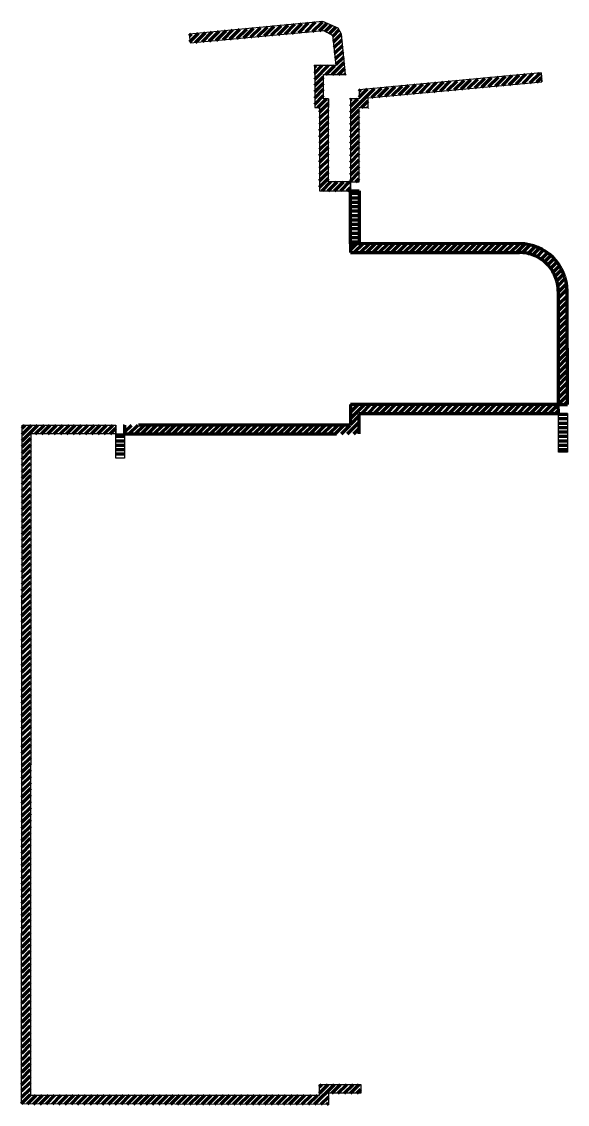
# Model space of a CAD drawing. Header units: metres. Extents: x -0.1 to 64.1, y -0.2 to 39.7.
# Drawn here: x 57.9 to 64.08, y 27.45 to 39.7 of the extents above; entities that cross this region are included whole.
import ezdxf

# ---------------------------------------------------------------- set-up
doc = ezdxf.new("R2010")
doc.units = ezdxf.units.M
doc.header["$LTSCALE"] = 0.2
doc.linetypes.add('ACAD_ISO02W100', pattern=[15, 12, -3])
doc.layers.add('Canaletas', color=4, linetype='Continuous')
pattern_1 = [(45, (4.747616, 26.55655), (-0.03535534, 0.03535534), [])]

msp = doc.modelspace()

# ---------------------------------------------------------------- hatches: boundary and pattern name
at = {"layer": 'Canaletas', "linetype": 'ACAD_ISO02W100', "lineweight": 100}
h = msp.add_hatch(dxfattribs=at)
h.set_pattern_fill('_USER', color=256, scale=0.05, angle=45, pattern_type=0)
h.set_pattern_definition(pattern_1)
h.paths.add_polyline_path([(63.79, 39.019), (63.781, 39.119), (61.723, 38.928), (61.723, 38.826), (61.623, 38.826), (61.623, 37.885), (61.723, 37.885), (61.723, 38.726), (61.823, 38.726), (61.823, 38.837)])
h.paths.add_polyline_path([(61.52, 39.557), (61.484, 39.626), (61.311, 39.699), (59.799, 39.559), (59.808, 39.459), (61.319, 39.599), (61.421, 39.546), (61.459, 39.202), (61.219, 39.202), (61.219, 38.726), (61.273, 38.726), (61.273, 37.785), (61.623, 37.785), (61.623, 37.785), (61.623, 37.885), (61.373, 37.885), (61.373, 38.826), (61.319, 38.826), (61.319, 39.102), (61.567, 39.102)])
h.paths.add_polyline_path([(63.535, 37.186), (61.723, 37.189), (61.723, 37.185), (61.623, 37.185), (61.623, 37.085), (63.536, 37.086, -0.414214), (63.974, 36.649), (63.974, 35.365), (64.078, 35.366), (64.074, 36.649, 0.413231)])
h.paths.add_polyline_path([(63.974, 35.365), (61.623, 35.365), (61.623, 35.134), (59.067, 35.134), (59.067, 35.034), (61.723, 35.034), (61.723, 35.265), (63.978, 35.265)])
h = msp.add_hatch(dxfattribs=at)
h.set_pattern_fill('_USER', color=256, scale=0.05, pattern_type=0)
h.set_pattern_definition([(0, (4.747616, 26.55655), (0, 0.05), [])])
h.paths.add_polyline_path([(61.723, 37.785), (61.623, 37.785), (61.623, 37.185), (61.723, 37.185)])
h.paths.add_polyline_path([(64.078, 35.265), (63.978, 35.265), (63.978, 34.827), (64.078, 34.827)])
h.paths.add_polyline_path([(59.067, 35.034), (58.967, 35.034), (58.967, 35.034), (58.967, 34.758), (59.067, 34.758)])
h = msp.add_hatch(dxfattribs=at)
h.set_pattern_fill('_USER', color=256, scale=0.05, angle=45, pattern_type=0)
h.set_pattern_definition(pattern_1)
h.paths.add_polyline_path([(58.967, 35.134), (57.907, 35.134), (57.902, 27.45), (61.373, 27.446), (61.373, 27.571), (61.648, 27.571), (61.742, 27.571), (61.741, 27.671), (61.371, 27.671), (61.271, 27.671), (61.271, 27.55), (58.002, 27.55), (58.007, 35.034), (58.967, 35.034)])

# ---------------------------------------------------------------- linework, layer by layer
at = {"layer": 'Canaletas'}
for p, q in [((61.219, 39.102), (61.219, 39.202)), ((61.219, 39.102), (61.219, 39.102)), ((61.373, 38.826), (61.373, 38.726)), ((63.974, 36.648), (63.974, 36.648)), ((61.623, 35.365), (61.723, 35.365)), ((63.978, 35.365), (63.978, 35.365))]:
    msp.add_line(p, q, dxfattribs=at)
for points in [[(59.808, 39.459), (61.319, 39.599), (61.421, 39.546), (61.459, 39.202), (61.219, 39.202), (61.219, 38.726), (61.273, 38.726), (61.273, 37.785), (61.623, 37.785), (61.623, 37.885), (61.373, 37.885), (61.373, 38.826), (61.319, 38.826), (61.319, 39.102), (61.567, 39.102), (61.52, 39.557), (61.484, 39.626), (61.311, 39.699), (59.799, 39.559)], [(61.723, 37.885), (61.723, 38.726), (61.823, 38.726), (61.823, 38.837), (63.79, 39.019), (63.781, 39.119), (61.723, 38.928), (61.723, 38.826), (61.623, 38.826), (61.623, 37.885)], [(63.978, 35.265), (64.078, 35.265), (64.078, 34.827), (63.978, 34.827)], [(58.967, 35.134), (58.967, 35.034), (58.007, 35.034), (58.002, 27.55), (61.271, 27.55), (61.271, 27.671), (61.371, 27.671), (61.741, 27.671), (61.742, 27.571), (61.648, 27.571), (61.373, 27.571), (61.373, 27.446), (57.902, 27.45), (57.907, 35.134), (58.967, 35.134), (58.967, 35.034), (58.967, 35.034)], [(58.967, 35.034), (59.067, 35.034), (59.067, 34.758), (58.967, 34.758)]]:
    msp.add_lwpolyline(points, close=True, dxfattribs=at)
for points in [[(59.798, 39.559), (59.808, 39.459)], [(61.567, 39.102), (61.467, 39.102)], [(63.781, 39.119), (63.79, 39.019)], [(61.723, 38.726), (61.823, 38.726), (61.823, 38.837)], [(61.623, 37.885), (61.723, 37.885)], [(61.623, 37.885), (61.623, 37.785), (61.723, 37.785)], [(61.623, 37.085), (61.623, 37.185), (61.623, 37.185)], [(58.967, 35.134), (58.967, 35.034)]]:
    msp.add_lwpolyline(points, dxfattribs=at)
at = {"layer": 'Canaletas', "linetype": 'ACAD_ISO02W100', "lineweight": 100}
for points in [[(61.623, 37.785), (61.723, 37.785), (61.723, 37.185), (61.623, 37.185)], [(63.978, 35.265), (63.974, 35.365), (61.623, 35.365), (61.623, 35.134), (59.067, 35.134), (59.067, 35.034), (61.723, 35.034), (61.723, 35.265), (63.978, 35.265)]]:
    msp.add_lwpolyline(points, close=True, dxfattribs=at)
msp.add_lwpolyline([(61.623, 37.189), (61.623, 37.085), (63.536, 37.086, -0.414629), (63.974, 36.648), (63.974, 35.365), (64.078, 35.366), (64.074, 36.649, 0.412771), (63.536, 37.186)], format="xyb", close=True, dxfattribs=at)

doc.saveas('drawing.dxf')
